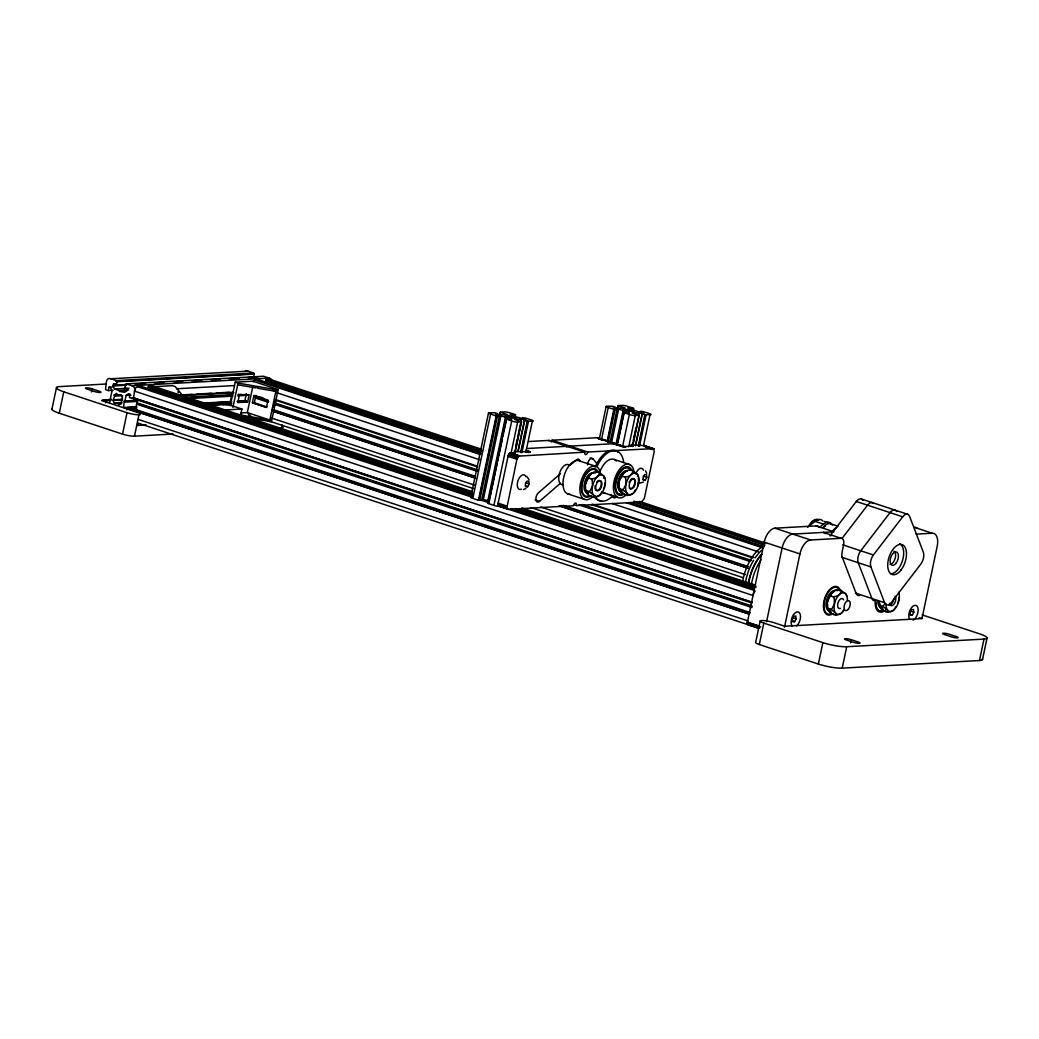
<?xml version="1.0" encoding="UTF-8"?>
<svg xmlns="http://www.w3.org/2000/svg" width="1039" height="1039" viewBox="0 0 1039 1039"><rect width="100%" height="100%" fill="white"/><g stroke="black" fill="none" stroke-linecap="round" stroke-linejoin="round"><path stroke-width="1.5" d="M499.382 506.409L498.201 505.499L498.136 503.149L508.24 455.459L510.136 453.004L515.565 452.588M576.45 505.577A2.623 1.403 -71.7 0 0 575.515 503.123A2.623 1.403 -71.7 0 0 573.515 505.733L508.305 509.357L506.941 507.383L516.915 459.29L518.786 456.108L584.788 452.186A2.623 1.403 -71.7 0 0 585.736 454.64A2.623 1.403 -71.7 0 0 587.736 452.017L653.635 448.614L654.193 451.666L644.323 498.473L641.647 501.954L576.45 505.577L573.476 504.59M758.899 628.335L748.249 624.829L747.366 622.517L764.236 542.124A14.001 7.468 -71.7 0 1 774.925 528.189L816.109 525.903L833.953 531.799L792.783 534.098A14.001 7.468 -71.7 0 0 782.094 548.021L766.574 621.712M529.163 483.849L528.812 481.096L526.916 481.2L525.383 484.07L525.734 486.823L527.63 486.72L529.163 483.849L525.617 482.68M646.816 477.317L646.466 474.563L644.583 474.667L643.037 477.524L643.401 480.291L645.284 480.187L646.816 477.317L643.271 476.148M796.16 618.802L795.809 616.049L793.926 616.153L792.38 619.01L792.731 621.777L794.627 621.673L796.16 618.802L792.614 617.634M913.813 612.27L913.463 609.516L911.58 609.62L910.047 612.478L910.398 615.244L912.281 615.127L913.813 612.27L910.268 611.101M605.295 482.317L604.062 488.135M899.203 597.269L897.982 603.075M51.989 408.924L56.509 387.508M173.24 434.016L134.46 436.172A8.754 1.52 11.9 0 1 122.524 434.12L59.262 413.223L63.782 391.794A17.507 3.039 11.9 0 1 59.522 386.612L106.355 384.001M91.484 391.924L92.133 388.872A4.377 0.766 11.9 0 0 86.172 387.846A4.377 0.766 11.9 0 0 87.224 389.131L94.263 391.456A4.377 0.766 11.9 0 0 100.225 392.482A4.377 0.766 11.9 0 0 99.16 391.183L92.133 388.872M102.484 400.379L111.446 399.314M105.705 402.937L106.173 400.69L111.017 400.431M253.685 373.001L116.42 380.625L116.238 381.469L253.516 373.845L253.685 373.001L248.061 371.144L110.796 378.767A3.87 3.208 86.8 0 0 106.394 381.82L105.497 389.651L108.316 390.573L109.017 387.196L112.251 387.028M109.485 402.846L112.03 390.742L110.55 387.703L109.017 387.196M128.667 389.95L118.978 390.495L114.524 389.015L113.043 385.976L113.42 384.144L116.654 383.962M113.42 384.144L116.238 385.079L116.952 381.703L254.217 374.079L253.503 377.443L248.659 377.715M271.283 379.534A3.87 3.208 86.8 0 0 269.153 378.105L263.529 376.248L126.264 383.872L124.667 387.859L127.485 388.794L127.096 390.625L124.602 392.352L119.42 391.378L118.978 390.495M137.875 400.028L124.238 401.249L123.537 407.483L136.46 406.769M124.966 400.742L126.096 395.391L128.576 393.664L130.109 394.171L129.394 397.547L132.213 398.469L132.382 397.625L752.08 602.204M126.784 409.911L127.265 407.665L136.953 407.119M122.524 434.12L127.031 412.704L63.782 391.794M750.197 612.555L133.226 408.691L131.265 408.795L131.096 409.639L749.106 614.049L129.901 409.431L130.07 408.587L136.538 408.236M751.911 603.049L133.395 398.677L133.576 397.833L752.327 602.438M135.473 409.535L137.46 400.119M141.59 387.391L141.772 386.547L472.563 495.85M134.46 436.172L138.966 414.756A8.754 1.52 11.9 0 0 136.836 412.158L101.705 400.547L108.939 400.015M147.499 389.274L148.46 387.002L471.563 493.772M148.46 387.002L148.629 386.157L152.551 385.937L472.576 491.694M178.189 392.248L178.357 391.404L178.487 392.625M181.734 396.586L182.098 394.898L175.292 386.599L172.474 385.664L154.824 386.651M230.424 404.963L235.23 382.183L252.88 381.196L278.179 389.56L271.426 421.613L247.191 417.899M232.918 407.431L238.035 383.118L235.23 382.183M240.632 415.145L241.918 409.028L234.892 406.704A8.754 1.52 11.9 0 0 222.956 404.652M246.347 393.781L244.801 401.119L247.62 402.041L249.165 394.703L239.36 395.249L237.814 402.587L247.62 402.041M241.061 412.951L247.334 412.6L252.737 386.95M253.932 395.521L267.997 400.171L266.452 407.509L252.386 402.859L253.932 395.521L262.919 397.742M249.892 416.613L249.711 417.457L251.399 417.743L251.581 416.899L248.425 413.938L249.892 416.613L240.762 415.042M252.386 402.859L254.347 402.755L255.893 395.417M259.256 380.845L259.425 380.001L480.979 453.212M265.153 382.742L266.296 379.625L270.218 379.404A3.87 2.065 -71.7 0 1 271.439 379.716M269.465 421.717L276.218 389.677L278.179 389.56M273.738 407.054L274.971 401.184L275.582 401.924M278.296 428.185L281.53 428.003L282.166 424.938M470.745 497.369L488.512 413.041M506.448 417.249L488.278 503.499L505.837 418.912L511.682 419.665L506.448 417.249L496.564 415.081L499.369 416.016L481.602 500.343L478.447 500.253L472.823 498.395L490.59 414.054A3.87 0.675 11.9 0 1 489.525 412.756L494.642 412.743L497.46 413.678L495.499 413.782L500.395 414.873L507.422 414.483L500.525 412.418L499.876 415.548M478.447 500.253L496.213 415.912L499.369 416.016M478.94 500.227L496.707 415.886M479.641 500.46L497.408 416.12M499.655 415.288L500.317 412.158L504.24 411.938A3.87 0.675 11.9 0 1 509.24 412.652L515.812 414.821L510.201 414.327L515.435 416.743L524.253 418.964L525.318 418.912L522.513 417.977L525.669 418.081L531.293 419.938A3.87 0.675 11.9 0 1 532.345 421.237L525.773 452.472M500.993 415.6L483.226 499.941L488.849 501.798M487.681 501.408L505.461 417.081M489.174 500.24L490.824 492.421M491.486 489.304L498.058 458.069M498.72 454.939L503.331 433.081M503.993 429.951L506.616 417.457M489.109 501.915L489.759 498.785M490.421 495.668L497.006 464.433M497.655 461.303L502.266 439.445M502.928 436.315L506.551 419.146L505.837 418.912M507.616 418.639L508.279 415.522L516.708 418.301L510.227 417.899L505.175 415.691L508.487 415.782L507.837 418.899M499.876 506.383A3.87 0.675 11.9 0 1 493.902 505.357L511.682 421.029L506.551 419.146M511.058 453.29L517.643 422.055L521.565 421.834L514.98 453.069M515.889 445.679L517.201 439.432M517.864 436.302L521.487 419.12L526.383 420.211L524.422 420.314L517.838 451.549M514.773 452.809L521.357 421.574L514.448 419.509L521.487 419.12M518.279 450.939L524.864 419.704M520.656 452.484L527.241 421.25L532.345 421.237M521.149 452.459L527.721 421.224M521.851 452.679L528.435 421.444M599.256 439.289L606.166 406.496M601.334 440.315L608.244 407.522A3.87 0.675 11.9 0 1 607.192 406.223L612.296 406.21L615.114 407.145L613.153 407.249L618.049 408.327L625.088 407.937L618.179 405.885L617.53 409.002M607.296 440.614L613.867 409.379L617.023 409.47L610.114 442.276M607.451 442.146L614.361 409.353M608.153 442.38L615.062 409.587M617.309 408.743L617.971 405.626L621.893 405.405A3.87 0.675 11.9 0 1 626.894 406.119L633.478 408.288L633.037 411.678L623.426 409.886L622.829 409.158L629.309 409.561L634.374 411.769L633.024 411.652M618.01 408.976L618.673 405.859L617.971 405.626M611.413 443.419L618.66 409.067L614.218 408.548L617.023 409.47M615.867 444.9L623.114 410.535L618.66 409.067M622.764 413.015L623.426 409.886M616.919 443.601L623.504 412.366L629.335 413.132L623.114 410.535M616.802 445.432L624.101 410.704M617.361 443.718L620.66 428.107M621.309 424.977L624.283 410.924M617.945 442.276L623.868 414.158M628.647 412.678L629.309 409.561M622.751 445.718L629.335 414.483L623.504 412.366M634.387 415.717L635.05 412.587L644.037 413.665L642.076 413.782L635.504 445.017M628.725 446.744L635.297 415.509L639.219 415.301L632.634 446.536M631.933 446.302L632.595 443.172M633.219 440.692L635.855 428.198M638.478 415.704L639.141 412.587M632.426 446.276L639.011 415.042L632.115 412.977L635.05 412.587M635.608 445.965L642.518 413.171M638.31 445.939L644.894 414.704L650.011 414.691L643.427 445.926M638.803 445.913L645.388 414.678M639.505 446.147L646.089 414.912M760.184 620.971L755.665 642.388A8.754 1.52 11.9 0 0 759.301 644.531L818.342 664.038A17.507 3.039 11.9 0 0 842.2 668.142L979.478 660.518A17.507 3.039 11.9 0 0 982.284 658.765M759.301 644.531L763.821 623.114A8.754 1.52 11.9 0 1 761.691 620.517A8.754 1.52 11.9 0 1 773.626 622.569L784.731 626.244L921.996 618.608L919.216 617.698M784.497 627.205L799.939 553.917A14.001 7.468 -71.7 0 1 810.628 539.994L841.096 538.293A7 3.74 -71.7 0 1 843.603 544.826L842.187 551.579A8.754 4.663 -71.7 0 0 842.356 557.462L856.058 593.23A8.754 4.663 -71.7 0 0 859.656 595.412M818.342 664.038L822.862 642.622L763.821 623.114M842.2 668.142L846.72 646.726L983.985 639.102L979.478 660.518M850.564 642.751L851.214 639.686A4.377 0.766 11.9 0 0 845.239 638.66A4.377 0.766 11.9 0 0 846.304 639.959L853.331 642.284A4.377 0.766 11.9 0 0 859.305 643.31A4.377 0.766 11.9 0 0 858.24 642.011L851.214 639.686M922.087 618.023L937.204 546.293A14.001 7.468 -71.7 0 0 932.204 533.241L914.359 527.331A14.001 7.468 -71.7 0 1 917.138 528.202M982.491 659.622L987.011 638.206M601.815 491.785C599.477 499.421 588.814 498.265 585.801 491.694L586.697 490.85L590.321 492.421L593.633 495.265L594.425 497.291L593.516 497.369M635.336 489.914C632.998 497.551 622.335 496.395 619.322 489.837L620.218 488.979L623.842 490.564L627.153 493.408L627.946 495.421L627.037 495.499M843.759 609.607C841.421 617.244 830.758 616.088 827.745 609.529L828.641 608.672L832.265 610.257L835.577 613.101L836.369 615.114L835.46 615.192M895.722 606.724C893.384 614.361 882.721 613.205 879.708 606.633L880.604 605.789L884.228 607.36L887.54 610.218L888.332 612.231L887.423 612.309M637.595 486.265L638.582 483.486L638.414 477.914M122.732 395.677L114.654 396.119L113.004 400.405L114.485 403.444L120.953 403.08M885.371 603.776L882.436 606.399M829.94 535.825L856.292 501.473A8.754 4.663 -71.7 0 1 862.902 500.395M842.161 538.267L867.539 505.188A8.754 4.663 -71.7 0 1 873.734 503.525M884.592 602.685L870.89 566.904A8.754 4.663 -71.7 0 1 873.396 554.969L902.683 516.812A8.754 4.663 -71.7 0 1 909.619 516.422L923.32 552.203A8.754 4.663 -71.7 0 1 920.801 564.125L891.514 602.295A8.754 4.663 -71.7 0 1 884.592 602.685L855.448 593.048M525.812 450.29L530.28 451.77L528.942 452.536L525.955 451.549M560.489 473.667L538.449 492.772A5.247 2.805 -71.7 0 0 535.916 499.746A5.247 2.805 -71.7 0 0 539.54 501.369L560.359 483.33M570.268 465.173L576.398 459.861A5.247 2.805 -71.7 0 1 580.022 461.498M807.589 527.215L815.121 521.357A13.65 7.286 -71.7 0 1 822.771 520.929M819.797 527.072L823.563 524.15A13.65 7.286 -71.7 0 1 831.213 523.721L824.174 521.396M114.654 396.119L114.134 395.054L116.628 393.326L117.147 394.391L120.199 395.404L121.082 394.794L122.563 397.833L121.693 398.444L121.446 403.184L118.953 404.911L118.42 403.846L115.368 402.833L114.485 403.444M525.864 488.577L523.526 489.551M643.518 482.044L639.543 483.265M589.334 478.33L588.658 477.291C589.775 473.355 594.957 470.576 598.789 472.316L599.464 473.355C598.347 477.291 593.165 480.07 589.334 478.33L587.749 478.979L585.399 483.719L585.58 489.291L586.697 490.85M622.855 476.459L622.179 475.433C623.296 471.485 628.478 468.719 632.309 470.459L632.998 471.485C631.868 475.433 626.686 478.2 622.855 476.459L621.27 477.122L618.932 481.862L619.101 487.434L620.218 488.979M588.529 491.46L590.113 490.798L592.464 486.057L592.282 480.486L591.165 478.927M622.049 489.59L623.634 488.927L625.985 484.187L625.803 478.615L624.686 477.07M831.278 596.152L830.603 595.126C831.72 591.178 836.902 588.412 840.733 590.152L841.408 591.178C840.291 595.126 835.109 597.906 831.278 596.152L829.693 596.815L827.343 601.555L827.525 607.127L828.641 608.672M830.473 609.283L832.057 608.62L834.395 603.88L834.226 598.308L833.109 596.763M596.957 471.719L596.061 472.563M629.569 469.927L630.478 469.849M603.776 478.226L604.685 478.161L603.893 476.135L598.789 472.316M637.297 476.369L638.206 476.291L637.414 474.278L632.309 470.459M837.992 589.62L838.902 589.542M135.07 383.949L144.759 383.417M154.447 382.872L164.136 382.339M173.825 381.794L181.903 381.352M191.592 380.806L201.28 380.274M210.969 379.729L219.047 379.287M228.736 378.741L238.425 378.209M248.113 377.664L257.802 377.131M116.238 385.079L127.537 384.443M137.226 383.911L145.304 383.456M156.603 382.833L163.071 382.469M174.37 381.845L182.448 381.391M193.748 380.768L201.826 380.313M211.514 379.78L219.593 379.326M230.892 378.703L238.97 378.261M140.616 383.911L145.46 383.638M159.993 382.833L163.227 382.651M177.76 381.845L182.604 381.586M197.137 380.768L200.371 380.599M214.904 379.78L219.749 379.521M234.282 378.703L239.126 378.443M253.659 377.638L256.893 377.456M113.043 385.976L125.953 385.261M126.264 383.872L131.888 385.729L269.153 378.105M133.576 397.833L134.512 391.119A3.87 2.065 -71.7 0 1 137.849 386.755L141.772 386.547M253.139 381.833A3.87 2.065 -71.7 0 1 255.503 380.222L259.425 380.001M114.524 389.015L129.057 388.209M108.316 390.573L113.16 390.3M120.147 390.872L126.602 390.521M176.5 388.781L234.632 385.547M114.134 395.054L120.589 394.69M126.096 395.391L130.94 395.119M180.137 395.015L192.137 394.313M196.981 394.041L211.514 393.236M216.359 392.963L229.281 392.248M181.539 395.171L233.217 392.3M180.656 395.781L233.944 392.82M113.887 399.794L121.966 399.34M133.395 398.677L135.356 398.56M103.186 400.612L108.03 400.34M113.004 400.405L122.693 399.859M184.708 397.418L231.541 394.82M238.009 394.456L241.23 394.288M124.238 401.249L137.148 400.534M187.215 397.755L232.437 395.236M238.892 394.872L246.97 394.43M115.368 402.833L121.836 402.47M124.667 402.145L137.59 401.418M190.877 398.457L232.866 396.132M237.71 395.859L247.399 395.327M118.42 403.846L121.654 403.664M202.67 403.093L231.736 401.483M238.204 401.119L246.269 400.664M203.163 403.444L230.619 401.924M237.074 401.561L245.152 401.106M205.969 404.379L231.814 402.937M129.901 409.431L136.356 409.08M209.021 405.041L231.632 403.781M130.602 409.665L137.057 409.314M208.722 405.444L230.723 404.106M224.424 410.002L241.918 409.028M146.161 424.938L136.706 425.458A8.754 1.52 11.9 0 0 137.447 424.068M500.525 412.418L500.317 412.158M633.699 408.548L627.855 407.782L638.543 411.847L642.985 412.379L640.167 411.444L642.128 411.34L648.946 413.392A3.87 0.675 11.9 0 1 650.011 414.691M521.357 421.574L521.565 421.834M639.011 415.042L639.219 415.301M528.656 441.523L549.086 440.393L584.788 452.186M551.228 442.043A2.623 1.403 -71.7 0 0 552.034 440.224L597.62 437.692L598.906 438.926M527.643 448.471L566.943 446.289A2.623 1.403 -71.7 0 0 566.852 447.251M514.227 451.575L530.28 451.77M631.881 445.043L644.492 445.536L654.115 449.316M916.164 534.124L932.204 533.241M748.587 624.894L749.249 624.868L748.587 624.894A3.87 2.065 -71.7 0 1 747.69 620.79L138.408 419.457M238.035 383.118L276.218 389.677M237.684 384.794L255.932 387.937L256.113 387.092L257.802 387.378L257.62 388.222L275.867 391.365L272.867 390.365M251.581 416.899L269.815 420.029L247.334 412.6M642.076 413.782L644.894 414.704M608.244 407.522L613.867 409.379M861.487 499.032L907.878 514.357M856.292 501.473L902.683 516.812M644.011 445.445L653.817 448.796M645.063 446.082L653.986 449.03M645.284 446.679L652.726 449.147M645.349 447.043L652.791 449.497M630.413 445.121L633.232 446.056L624.4 446.536L625.452 447.173L598.503 438.094M597.62 437.692L625.101 446.757M598.802 438.601L615.166 444.004M625.582 447.445L616.659 444.497L616.815 445.186M610.802 442.861L615.27 444.328M616.75 444.822L624.192 447.277M524.422 420.314L527.241 421.25M830.875 523.864L837.902 526.189M490.59 414.054L496.213 415.912M815.121 521.357L823.563 524.15M614.309 459.498L629.777 464.602M552.034 440.224L587.736 452.017M841.096 538.293L823.252 532.397A7 3.74 -71.7 0 1 825.343 533.656M590.087 457.952L593.061 458.939L597.191 463.836M842.759 544.852L873.396 554.969M642.92 479.395L645.284 480.187M596.256 466.472L579.385 460.9A17.507 9.338 -71.7 0 0 564.151 475.667A17.507 9.338 -71.7 0 0 569.853 494.2M774.925 528.189L810.628 539.994M526.773 450.926L529.747 451.913M526.5 451.082L529.474 452.069M526.228 451.29L529.202 452.277M841.746 557.268L870.89 566.904M510.668 452.861L519.591 455.809M510.136 453.004L519.058 455.952M509.863 453.16L518.786 456.108M509.591 453.368L518.513 456.316M509.331 453.627L518.253 456.576M509.071 453.926L517.993 456.874M508.837 454.264L517.76 457.212M508.616 454.64L517.539 457.589M508.422 455.043L517.344 457.991M508.24 455.459L517.175 458.42M507.993 456.342L516.915 459.29M764.236 542.124L799.939 553.917M253.516 373.845L254.217 374.079M270.218 379.404L480.992 449.056M639.466 501.421L765.639 543.111M266.296 379.625L481.693 450.796M634.011 501.136L764.795 544.345M265.62 380.495L481.018 451.666M633.829 501.98L764.613 545.189M617.828 497.473L602.373 492.356A17.507 9.338 -71.7 0 0 604.789 492.798M630.231 502.525L764.081 546.761M261.283 381.326L359.754 413.873M372.053 417.938L441.289 440.809M444.367 441.835L479.758 453.524M632.076 503.85L718.235 532.319M733.625 537.41L762.86 547.072M260.789 381.352L280.79 387.963M302.336 395.08L322.337 401.69M374.637 418.977L440.809 440.835M446.952 442.874L479.265 453.549M631.582 503.876L642.362 507.435M663.895 514.552L680.818 520.149M736.209 538.449L762.366 547.098M255.503 380.222L480.135 454.446M626.309 502.746L763.236 547.995M276.79 392.716L479.875 459.822M612.192 503.538L758.353 551.839M567.437 493.759L584.308 499.33M275.361 399.457L477.654 466.251M592.308 504.188L753.859 557.566M275.673 400.275L477.226 466.875M591.087 504.499L752.639 557.878M922.203 614.893L979.738 633.907A17.507 3.039 11.9 0 1 983.985 639.102M254.555 396.249L268.4 400.833M274.556 402.859L477.641 469.979M582.269 504.538L751.509 560.463M525.266 485.94L527.63 486.72M254.815 396.937L268.659 401.509M274.815 403.535L477.901 470.654M580.983 504.707L750.236 560.631M255.789 398.158L268.101 402.223M274.257 404.262L477.356 471.368M578.892 504.928L749.677 561.359M909.917 614.348L912.281 615.127M254.347 402.755L266.997 406.937M253.958 403.171L264.737 406.73M273.127 409.613L475.511 476.382M563.216 505.357L748.548 566.71M271.997 409.886L475.096 476.992M561.255 505.461L747.418 566.982M273.361 411.236L474.914 477.836M561.073 506.305L747.249 567.826M272.867 411.262L475.966 478.369M559.047 505.824L748.288 568.359M535.085 499.889L539.54 501.369M271.452 418.016L474.55 485.122M540.709 506.98L745.34 574.593M266.192 420.081L473.901 488.72M530.825 507.526L743.158 577.684M521.812 507.954L755.678 585.23M148.629 386.157L471.732 492.928M519.435 508.681L756.366 586.983M519.253 509.526L754.652 587.308M147.967 387.028L472.602 494.304M515.682 508.539L754.171 587.347M498.136 503.149L507.058 506.097M498.019 504.019L506.941 506.967M483.33 499.408L487.953 500.928M511.032 508.552L754.119 588.879M498.006 504.435L506.941 507.383M498.045 504.824L506.967 507.772M152.85 390.911L219.008 412.782M225.164 414.808L342.104 453.446M369.793 462.602L471.342 496.161M498.11 505.175L507.032 508.123M514.422 510.396L577.502 531.241M583.658 533.267L703.663 572.918M728.287 581.061L754.431 589.697M498.201 505.499L507.136 508.448M137.849 386.755L471.719 497.084M480.953 500.136L488.642 502.681M498.33 505.785L507.422 508.967M508.642 509.279L754.821 590.633M498.681 506.201L508.305 509.357M110.796 378.767L116.42 380.625M488.278 503.499L493.902 505.357M116.238 381.469L116.952 381.703M136.888 402.794L752.327 606.153M137.148 403.47L751.041 606.321M136.603 404.184L752.028 607.555M792.263 620.893L794.627 621.673M131.265 408.795L749.781 613.166M103.368 399.768L106.173 400.69M127.265 407.665L130.07 408.587M747.405 622.088L759.301 626.023M747.366 622.517L760.756 626.946M747.353 622.932L759.262 626.868M747.392 623.322L759.288 627.257M747.457 623.686L759.353 627.608M747.548 623.997L759.457 627.933M747.677 624.283L759.587 628.218M137.771 423.055L758.444 628.14M840.733 590.152L845.837 593.97L846.629 595.983M526.76 476.382L529.059 479.771M248.581 414.899L251.399 417.743M611.01 494.837L613.088 497.278A5.247 2.805 -71.7 0 0 616.802 496.278M487.395 500.019L487.992 500.759M232.619 394.534L232.022 393.807L230.476 401.145L231.074 401.872M880.604 605.789L879.085 601.698M616.517 444.224L615.478 443.588L569.879 446.121A2.623 1.403 -71.7 0 1 569.424 447.393M884.903 610.672L885.592 611.698M832.94 613.555L833.616 614.581M624.517 493.863L625.205 494.889M590.996 495.733L591.672 496.759M645.544 470.992L646.726 473.239M898.566 592.321L898.592 593.1M595.113 467.16A26.261 14.001 -71.7 0 1 617.984 452.186M601.607 500.759A26.261 14.001 -71.7 0 1 594.957 497.785M625.621 495.369A17.507 9.338 -71.7 0 1 613.529 489.94A17.507 9.338 -71.7 0 1 621.984 466.706A17.507 9.338 -71.7 0 1 634.076 472.135M599.789 472.096A17.507 9.338 -71.7 0 1 616.322 461.043M597.074 466.381A26.261 14.001 -71.7 0 1 612.893 450.705A26.261 14.001 -71.7 0 1 623.738 462.576M613.062 495.499A26.261 14.001 -71.7 0 1 594.802 495.837M623.036 494.772A14.884 7.935 -71.7 0 1 616.53 477.771A14.884 7.935 -71.7 0 1 631.829 470.576M622.945 493.915A14.001 7.468 -71.7 0 1 616.257 479.667A14.001 7.468 -71.7 0 1 630.05 469.083M623.088 493.954A14.001 7.468 -71.7 0 1 616.4 479.706A14.001 7.468 -71.7 0 1 630.192 469.134M630.348 480.174A5.247 2.805 -71.7 0 1 634.387 479.654A5.247 2.805 -71.7 0 1 633.478 486.408A5.247 2.805 -71.7 0 1 629.283 488.109M629.115 482.486A5.247 2.805 -71.7 0 1 629.66 481.252M620.426 490.434A10.507 5.598 -71.7 0 1 619.049 486.849M620.075 479.2A10.507 5.598 -71.7 0 1 625.751 471.81M621.673 491.161A10.507 5.598 -71.7 0 1 618.244 480.044A10.507 5.598 -71.7 0 1 627.387 471.174M622.932 492.304A11.208 5.974 -71.7 0 1 618.932 481.849A11.208 5.974 -71.7 0 1 627.478 470.706M816.109 525.903A14.001 7.468 -71.7 0 1 819.641 527.5M830.953 535.799A2.623 1.403 -71.7 0 1 831.668 534.812M831.538 614.452A14.884 7.935 -71.7 0 1 825.031 597.464A14.884 7.935 -71.7 0 1 840.33 590.256M885.657 610.036A14.884 7.935 -71.7 0 1 875.28 602.01M909.891 619.569A7.87 4.208 -71.7 0 1 911.502 607.685A7.87 4.208 -71.7 0 1 918.112 608.867A7.87 4.208 -71.7 0 1 913.086 620.14M792.238 626.101A7.87 4.208 -71.7 0 1 793.484 614.724A7.87 4.208 -71.7 0 1 800.238 614.348A7.87 4.208 -71.7 0 1 796.653 625.855M742.625 581.801A35.001 18.676 -71.7 0 1 764.574 545.488M745.444 582.736A35.001 18.676 -71.7 0 1 753.6 560.268M755.145 557.865A35.001 18.676 -71.7 0 1 761.938 550.047M751.366 584.684A35.001 18.676 -71.7 0 1 761.067 559.813M748.249 583.658A35.001 18.676 -71.7 0 1 761.587 554.112M748.548 583.762A35.001 18.676 -71.7 0 1 761.886 554.216M823.927 527.007A10.156 5.416 -71.7 0 1 825.498 525.955M882.007 608.166A10.507 5.598 -71.7 0 1 880.799 607.231M882.059 607.971A10.507 5.598 -71.7 0 1 877.955 600.776M893.774 598.516A5.247 2.805 -71.7 0 1 888.865 604.906M895.086 596.191A5.247 2.805 -71.7 0 1 894.021 604.114A5.247 2.805 -71.7 0 1 889.605 603.321M898.748 592.775A11.208 5.974 -71.7 0 1 893.865 609.841A11.208 5.974 -71.7 0 1 886.033 603.789M883.319 609.114A11.208 5.974 -71.7 0 1 879.02 604.01M830.044 611.062A10.507 5.598 -71.7 0 1 828.836 610.127M827.473 606.542A10.507 5.598 -71.7 0 1 827.395 604.127M827.745 601.529A10.507 5.598 -71.7 0 1 828.499 598.893M830.979 594.269A10.507 5.598 -71.7 0 1 834.161 591.503M830.083 610.854A10.507 5.598 -71.7 0 1 826.343 601.062A10.507 5.598 -71.7 0 1 834.356 590.607M840.46 608.386A5.247 2.805 -71.7 0 1 838.161 602.386A5.247 2.805 -71.7 0 1 843.564 599.854M843.551 610.932A11.208 5.974 -71.7 0 1 834.278 610.023A11.208 5.974 -71.7 0 1 840.135 593.892A11.208 5.974 -71.7 0 1 847.382 600.412M831.356 611.997A11.208 5.974 -71.7 0 1 827.693 600.126A11.208 5.974 -71.7 0 1 837.447 590.672M895.761 510.5A8.754 4.663 -71.7 0 0 890.033 512.63L860.747 550.787A8.754 4.663 -71.7 0 0 858.24 562.722L871.929 598.503A8.754 4.663 -71.7 0 0 875.539 600.672M896.228 510.954A8.754 4.663 -71.7 0 1 896.631 511.539M899.657 543.826A15.754 8.403 -71.7 0 1 902.618 560.112A15.754 8.403 -71.7 0 1 891.085 573.801M893.865 551.125A7 3.74 -71.7 0 1 895.176 558.359A7 3.74 -71.7 0 1 890.059 564.437M823.083 527.526A13.13 7 -71.7 0 1 832.382 525.02M809.407 526.266A13.13 7 -71.7 0 1 818.927 519.916M832.914 530.786A13.13 7 -71.7 0 1 836.902 527.318M808.706 526.033A13.13 7 -71.7 0 1 818.225 519.682M521.396 489.213A7.663 4.091 -71.7 0 1 518.058 480.473A7.663 4.091 -71.7 0 1 525.929 476.758M138.966 414.756A8.754 1.52 11.9 0 1 127.031 412.704M282.257 426.6A8.754 1.52 11.9 0 1 281.53 428.003M59.262 413.223A17.507 3.039 11.9 0 1 52.327 408.587M587.554 464.875A5.247 2.805 -71.7 0 1 589.723 459.485A5.247 2.805 -71.7 0 1 593.061 458.939M549.008 441.043A2.623 1.403 -71.7 0 1 549.086 440.393M846.72 646.726A17.507 3.039 11.9 0 1 822.862 642.622M635.712 473.927A7.663 4.091 -71.7 0 1 643.583 470.225M639.063 482.68A7.663 4.091 -71.7 0 1 637.894 482.992M517.643 422.055A3.87 0.675 11.9 0 1 511.682 421.029M472.823 498.395A3.87 0.675 11.9 0 1 471.109 497.136M831.59 613.646A14.001 7.468 -71.7 0 1 825.46 597.659A14.001 7.468 -71.7 0 1 839.863 590.879M875.656 601.711A14.001 7.468 -71.7 0 0 883.254 610.724A14.001 7.468 -71.7 0 1 875.799 601.763M131.888 385.729A3.87 3.208 86.8 0 1 134.512 391.119L753.015 595.49A3.87 2.065 -71.7 0 1 753.704 593.243M753.989 592.737A3.87 2.065 -71.7 0 1 754.976 591.581M152.551 385.937A3.87 2.065 -71.7 0 1 154.175 386.898M245.204 371.326A3.87 3.208 86.8 0 1 248.061 371.144M271.66 380.001A3.87 2.065 -71.7 0 1 271.958 380.781M562.839 484.655A10.507 5.598 -71.7 0 1 559.424 473.55A10.507 5.598 -71.7 0 1 568.554 464.68M592.1 497.239A17.507 9.338 -71.7 0 1 580.009 491.811A17.507 9.338 -71.7 0 1 588.451 468.563A17.507 9.338 -71.7 0 1 600.542 473.992M589.516 496.629A14.884 7.935 -71.7 0 1 583.009 479.641A14.884 7.935 -71.7 0 1 598.308 472.433M589.425 495.772A14.001 7.468 -71.7 0 1 582.736 481.525A14.001 7.468 -71.7 0 1 596.529 470.953M599.945 480.576A5.247 2.805 -71.7 0 1 600.867 486.226A5.247 2.805 -71.7 0 1 596.828 490.564A5.247 2.805 -71.7 0 1 595.204 485.668M596.828 482.044A5.247 2.805 -71.7 0 1 599.217 480.447M588.1 493.226A10.507 5.598 -71.7 0 1 586.892 492.291M585.801 483.693A10.507 5.598 -71.7 0 1 587.658 478.589M589.035 476.446A10.507 5.598 -71.7 0 1 590.594 474.771M588.152 493.018A10.507 5.598 -71.7 0 1 584.723 481.901A10.507 5.598 -71.7 0 1 593.866 473.044M587.866 493.889A11.208 5.974 -71.7 0 1 586.204 480.901A11.208 5.974 -71.7 0 1 595.503 472.836M635.297 415.509A3.87 0.675 11.9 0 1 629.335 414.483M956.283 636.569L949.256 634.245A4.377 0.766 11.9 0 0 943.295 633.219A4.377 0.766 11.9 0 0 944.36 634.517L951.386 636.842A4.377 0.766 11.9 0 0 957.348 637.868A4.377 0.766 11.9 0 0 956.283 636.569M633.634 487.317A5.247 2.805 -71.7 0 0 634.102 478.914A5.247 2.805 -71.7 0 0 629.192 485.317A5.247 2.805 -71.7 0 0 633.634 487.317M635.141 491.239A11.208 5.974 -71.7 0 0 636.128 473.329A11.208 5.974 -71.7 0 0 625.647 486.979A11.208 5.974 -71.7 0 0 635.141 491.239M848.447 609.114A5.247 2.805 -71.7 0 0 848.915 600.724A5.247 2.805 -71.7 0 0 844.006 607.127A5.247 2.805 -71.7 0 0 848.447 609.114M901.073 569.943A15.754 8.403 -71.7 0 0 902.475 544.761A15.754 8.403 -71.7 0 0 887.748 563.956A15.754 8.403 -71.7 0 0 901.073 569.943M896.06 563.242A7 3.74 -71.7 0 0 896.683 552.047A7 3.74 -71.7 0 0 890.137 560.579A7 3.74 -71.7 0 0 896.06 563.242M600.113 489.174A5.247 2.805 -71.7 0 0 600.581 480.784A5.247 2.805 -71.7 0 0 595.672 487.174A5.247 2.805 -71.7 0 0 600.113 489.174M601.62 493.109A11.208 5.974 -71.7 0 0 602.607 475.187A11.208 5.974 -71.7 0 0 592.126 488.849A11.208 5.974 -71.7 0 0 601.62 493.109"/></g></svg>
